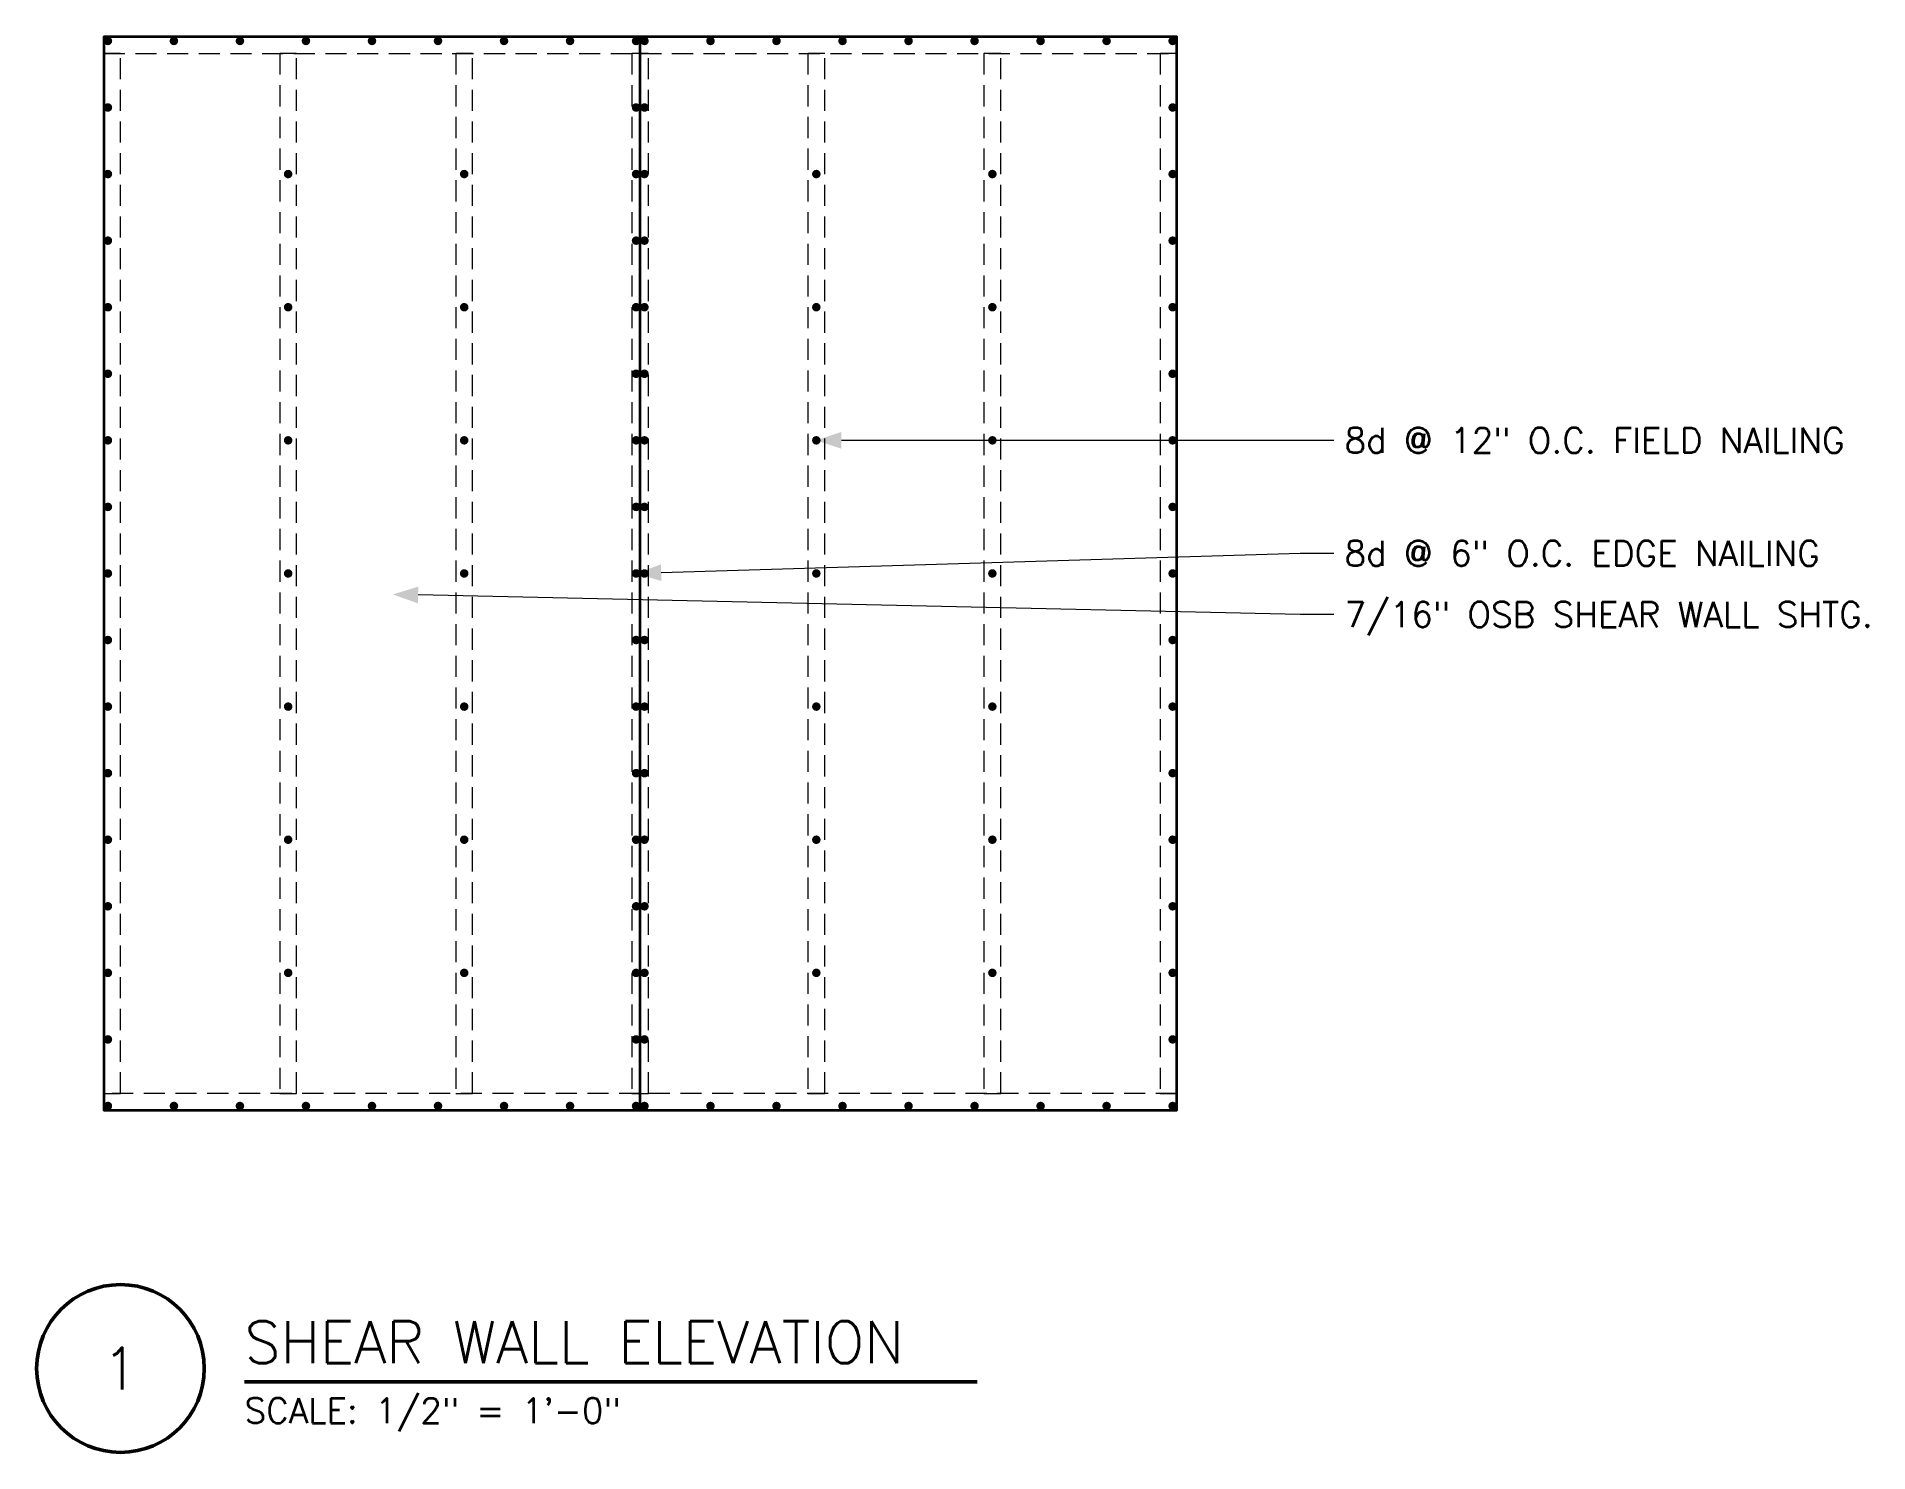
# Model space of a CAD drawing. Header units: inches. Extents: x -6 to 158, y -31 to 96.
import ezdxf
from ezdxf.enums import TextEntityAlignment as Align

# ---------------------------------------------------------------- set-up
doc = ezdxf.new("R2010")
doc.units = ezdxf.units.IN
doc.header["$MEASUREMENT"] = 0
doc.linetypes.add('DASHED', pattern=[2.834646, 1.889764, -0.944882])
for name, color, linetype, lineweight in [('S-ANNO-NOTE', 7, 'CONTINUOUS', 18), ('S-ANNO-TTLB', 7, 'CONTINUOUS', 50), ('S-DETL-CUT', 7, 'CONTINUOUS', 50), ('S-DETL-HIDN', 7, 'DASHED', 18), ('S-DETL-STL', 7, 'CONTINUOUS', 35)]:
    doc.layers.add(name, color=color, linetype=linetype, lineweight=lineweight)
doc.styles.add('KERF', font='romans.shx')

msp = doc.modelspace()

# ---------------------------------------------------------------- hatches: boundary and pattern name
at = {"layer": 'S-ANNO-NOTE', "lineweight": 50}
for points in [[(63.75, 59.90625), (66, 59.15625), (66, 60.65625)], [(47.625, 48), (49.896679, 47.318477), (49.851257, 48.817789)], [(25.875, 46.125), (28.107818, 45.325298), (28.141076, 46.82493)]]:
    msp.add_hatch(color=256, dxfattribs=at).paths.add_polyline_path(points)
at = {"layer": 'S-DETL-STL', "lineweight": 50}
for points in [[(0.759, 95.625, 1), (-0.009, 95.625, 1)], [(6.66525, 95.625, 1), (5.89725, 95.625, 1)], [(12.5715, 95.625, 1), (11.8035, 95.625, 1)], [(18.47775, 95.625, 1), (17.70975, 95.625, 1)], [(24.384, 95.625, 1), (23.616, 95.625, 1)], [(30.29025, 95.625, 1), (29.52225, 95.625, 1)], [(36.1965, 95.625, 1), (35.4285, 95.625, 1)], [(42.10275, 95.625, 1), (41.33475, 95.625, 1)], [(48.009, 95.625, 1), (47.241, 95.625, 1)], [(48.759, 95.625, 1), (47.991, 95.625, 1)], [(54.66525, 95.625, 1), (53.89725, 95.625, 1)], [(60.5715, 95.625, 1), (59.8035, 95.625, 1)], [(66.47775, 95.625, 1), (65.70975, 95.625, 1)], [(72.384, 95.625, 1), (71.616, 95.625, 1)], [(78.29025, 95.625, 1), (77.52225, 95.625, 1)], [(84.1965, 95.625, 1), (83.4285, 95.625, 1)], [(90.10275, 95.625, 1), (89.33475, 95.625, 1)], [(96.009, 95.625, 1), (95.241, 95.625, 1)], [(0.759, 89.671875, 1), (-0.009, 89.671875, 1)], [(48.009, 89.671875, 1), (47.241, 89.671875, 1)], [(48.759, 89.671875, 1), (47.991, 89.671875, 1)], [(96.009, 89.671875, 1), (95.241, 89.671875, 1)], [(0.759, 83.71875, 1), (-0.009, 83.71875, 1)], [(16.884, 83.71875, 1), (16.116, 83.71875, 1)], [(32.634, 83.71875, 1), (31.866, 83.71875, 1)], [(48.009, 83.71875, 1), (47.241, 83.71875, 1)], [(48.759, 83.71875, 1), (47.991, 83.71875, 1)], [(64.134, 83.71875, 1), (63.366, 83.71875, 1)], [(79.884, 83.71875, 1), (79.116, 83.71875, 1)], [(96.009, 83.71875, 1), (95.241, 83.71875, 1)], [(0.759, 77.765625, 1), (-0.009, 77.765625, 1)], [(48.009, 77.765625, 1), (47.241, 77.765625, 1)], [(48.759, 77.765625, 1), (47.991, 77.765625, 1)], [(96.009, 77.765625, 1), (95.241, 77.765625, 1)], [(0.759, 71.8125, 1), (-0.009, 71.8125, 1)], [(16.884, 71.8125, 1), (16.116, 71.8125, 1)], [(32.634, 71.8125, 1), (31.866, 71.8125, 1)], [(48.009, 71.8125, 1), (47.241, 71.8125, 1)], [(48.759, 71.8125, 1), (47.991, 71.8125, 1)], [(64.134, 71.8125, 1), (63.366, 71.8125, 1)], [(79.884, 71.8125, 1), (79.116, 71.8125, 1)], [(96.009, 71.8125, 1), (95.241, 71.8125, 1)], [(0.759, 65.859375, 1), (-0.009, 65.859375, 1)], [(48.009, 65.859375, 1), (47.241, 65.859375, 1)], [(48.759, 65.859375, 1), (47.991, 65.859375, 1)], [(96.009, 65.859375, 1), (95.241, 65.859375, 1)], [(0.759, 59.90625, 1), (-0.009, 59.90625, 1)], [(16.884, 59.90625, 1), (16.116, 59.90625, 1)], [(32.634, 59.90625, 1), (31.866, 59.90625, 1)], [(48.009, 59.90625, 1), (47.241, 59.90625, 1)], [(48.759, 59.90625, 1), (47.991, 59.90625, 1)], [(64.134, 59.90625, 1), (63.366, 59.90625, 1)], [(79.884, 59.90625, 1), (79.116, 59.90625, 1)], [(96.009, 59.90625, 1), (95.241, 59.90625, 1)], [(0.759, 53.953125, 1), (-0.009, 53.953125, 1)], [(48.009, 53.953125, 1), (47.241, 53.953125, 1)], [(48.759, 53.953125, 1), (47.991, 53.953125, 1)], [(96.009, 53.953125, 1), (95.241, 53.953125, 1)], [(0.759, 48, 1), (-0.009, 48, 1)], [(16.884, 48, 1), (16.116, 48, 1)], [(32.634, 48, 1), (31.866, 48, 1)], [(48.009, 48, 1), (47.241, 48, 1)], [(48.759, 48, 1), (47.991, 48, 1)], [(64.134, 48, 1), (63.366, 48, 1)], [(79.884, 48, 1), (79.116, 48, 1)], [(96.009, 48, 1), (95.241, 48, 1)], [(0.759, 42.046875, 1), (-0.009, 42.046875, 1)], [(48.009, 42.046875, 1), (47.241, 42.046875, 1)], [(48.759, 42.046875, 1), (47.991, 42.046875, 1)], [(96.009, 42.046875, 1), (95.241, 42.046875, 1)], [(0.759, 36.09375, 1), (-0.009, 36.09375, 1)], [(16.884, 36.09375, 1), (16.116, 36.09375, 1)], [(32.634, 36.09375, 1), (31.866, 36.09375, 1)], [(48.009, 36.09375, 1), (47.241, 36.09375, 1)], [(48.759, 36.09375, 1), (47.991, 36.09375, 1)], [(64.134, 36.09375, 1), (63.366, 36.09375, 1)], [(79.884, 36.09375, 1), (79.116, 36.09375, 1)], [(96.009, 36.09375, 1), (95.241, 36.09375, 1)], [(0.759, 30.140625, 1), (-0.009, 30.140625, 1)], [(48.009, 30.140625, 1), (47.241, 30.140625, 1)], [(48.759, 30.140625, 1), (47.991, 30.140625, 1)], [(96.009, 30.140625, 1), (95.241, 30.140625, 1)], [(0.759, 24.1875, 1), (-0.009, 24.1875, 1)], [(16.884, 24.1875, 1), (16.116, 24.1875, 1)], [(32.634, 24.1875, 1), (31.866, 24.1875, 1)], [(48.009, 24.1875, 1), (47.241, 24.1875, 1)], [(48.759, 24.1875, 1), (47.991, 24.1875, 1)], [(64.134, 24.1875, 1), (63.366, 24.1875, 1)], [(79.884, 24.1875, 1), (79.116, 24.1875, 1)], [(96.009, 24.1875, 1), (95.241, 24.1875, 1)], [(0.759, 18.234375, 1), (-0.009, 18.234375, 1)], [(48.009, 18.234375, 1), (47.241, 18.234375, 1)], [(48.759, 18.234375, 1), (47.991, 18.234375, 1)], [(96.009, 18.234375, 1), (95.241, 18.234375, 1)], [(0.759, 12.28125, 1), (-0.009, 12.28125, 1)], [(16.884, 12.28125, 1), (16.116, 12.28125, 1)], [(32.634, 12.28125, 1), (31.866, 12.28125, 1)], [(48.009, 12.28125, 1), (47.241, 12.28125, 1)], [(48.759, 12.28125, 1), (47.991, 12.28125, 1)], [(64.134, 12.28125, 1), (63.366, 12.28125, 1)], [(79.884, 12.28125, 1), (79.116, 12.28125, 1)], [(96.009, 12.28125, 1), (95.241, 12.28125, 1)], [(0.759, 6.328125, 1), (-0.009, 6.328125, 1)], [(48.009, 6.328125, 1), (47.241, 6.328125, 1)], [(48.759, 6.328125, 1), (47.991, 6.328125, 1)], [(96.009, 6.328125, 1), (95.241, 6.328125, 1)], [(0.759, 0.375, 1), (-0.009, 0.375, 1)], [(6.66525, 0.375, 1), (5.89725, 0.375, 1)], [(12.5715, 0.375, 1), (11.8035, 0.375, 1)], [(18.47775, 0.375, 1), (17.70975, 0.375, 1)], [(24.384, 0.375, 1), (23.616, 0.375, 1)], [(30.29025, 0.375, 1), (29.52225, 0.375, 1)], [(36.1965, 0.375, 1), (35.4285, 0.375, 1)], [(42.10275, 0.375, 1), (41.33475, 0.375, 1)], [(48.009, 0.375, 1), (47.241, 0.375, 1)], [(48.759, 0.375, 1), (47.991, 0.375, 1)], [(54.66525, 0.375, 1), (53.89725, 0.375, 1)], [(60.5715, 0.375, 1), (59.8035, 0.375, 1)], [(66.47775, 0.375, 1), (65.70975, 0.375, 1)], [(72.384, 0.375, 1), (71.616, 0.375, 1)], [(78.29025, 0.375, 1), (77.52225, 0.375, 1)], [(84.1965, 0.375, 1), (83.4285, 0.375, 1)], [(90.10275, 0.375, 1), (89.33475, 0.375, 1)], [(96.009, 0.375, 1), (95.241, 0.375, 1)]]:
    msp.add_hatch(color=256, dxfattribs=at).paths.add_polyline_path(points)

# ---------------------------------------------------------------- linework, layer by layer
at = {"layer": 'S-ANNO-NOTE', "lineweight": 18}
for points in [[(110.04, 59.90625), (107.04, 59.90625), (66, 59.90625)], [(110.04, 49.8), (107.04, 49.8), (49.873968, 48.068133)], [(110.04, 44.325), (107.04, 44.325), (28.124447, 46.075114)]]:
    msp.add_lwpolyline(points, dxfattribs=at)
at = {"layer": 'S-ANNO-TTLB', "lineweight": 50}
msp.add_lwpolyline([(-6, -23.1, 1), (9, -23.1, 1)], format="xyb", close=True, dxfattribs=at)
msp.add_lwpolyline([(12.6, -24.3), (78.135714, -24.3)], dxfattribs=at)
at = {"layer": 'S-DETL-CUT', "lineweight": 35}
for points in [[(96, 94.5), (96, 96), (48, 96), (0, 96), (0, 94.5)], [(48, 0), (48, 96)], [(0, 94.5), (0, 1.5)], [(96, 1.5), (96, 94.5)], [(0, 1.5), (0, 0), (48, 0), (96, 0), (96, 1.5)]]:
    msp.add_lwpolyline(points, dxfattribs=at)
at = {"layer": 'S-DETL-HIDN', "linetype": 'DASHED', "lineweight": 18}
for points in [[(0, 1.5), (1.5, 1.5), (1.5, 94.5), (0, 94.5)], [(0, 94.5), (48, 94.5), (96, 94.5)], [(96, 94.5), (94.5, 94.5), (94.5, 1.5), (96, 1.5)], [(96, 1.5), (48, 1.5), (0, 1.5)]]:
    msp.add_lwpolyline(points, dxfattribs=at)
for points in [[(15.75, 1.5), (17.25, 1.5), (17.25, 94.5), (15.75, 94.5)], [(31.5, 1.5), (33, 1.5), (33, 94.5), (31.5, 94.5)], [(47.25, 1.5), (48.75, 1.5), (48.75, 94.5), (47.25, 94.5)], [(63, 1.5), (64.5, 1.5), (64.5, 94.5), (63, 94.5)], [(78.75, 1.5), (80.25, 1.5), (80.25, 94.5), (78.75, 94.5)]]:
    msp.add_lwpolyline(points, close=True, dxfattribs=at)

# ---------------------------------------------------------------- texts
at = {"layer": 'S-ANNO-NOTE', "lineweight": 18, "style": 'KERF'}
for s, p in [('8d @ 12" O.C. FIELD NAILING', (111, 58.78125)), ('8d @ 6" O.C. EDGE NAILING', (111, 48.675)), ('7/16" OSB SHEAR WALL SHTG.', (111, 43.2))]:
    msp.add_text(s, height=2.25, dxfattribs=at).set_placement(p)
at = {"layer": 'S-ANNO-TTLB', "lineweight": 50, "style": 'KERF'}
msp.add_text('SHEAR WALL ELEVATION', height=3.75, dxfattribs=at).set_placement((12.6, -22.62))
msp.add_text('1', height=3.75, dxfattribs=at).set_placement((1.5, -23.1), align=Align.MIDDLE_CENTER)
at = {"layer": 'S-ANNO-TTLB', "lineweight": 18, "style": 'KERF'}
msp.add_text('SCALE: 1/2" = 1\'-0"', height=2.25, dxfattribs=at).set_placement((12.6, -27.99))

doc.saveas('drawing.dxf')
